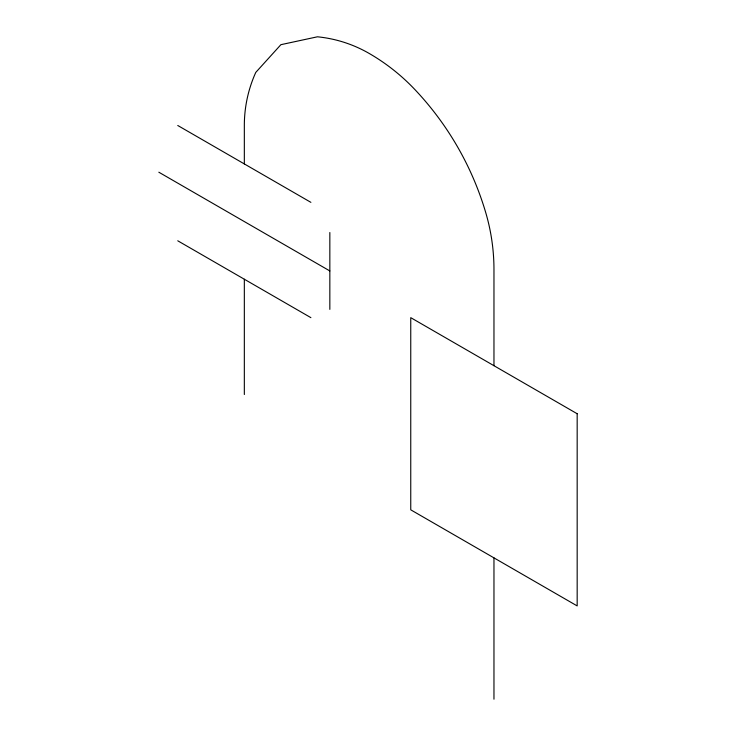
<?xml version="1.0" encoding="UTF-8"?>
<svg xmlns="http://www.w3.org/2000/svg" width="736" height="736" viewBox="0 0 736 736"><rect width="100%" height="100%" fill="white"/><g stroke="black" fill="none" stroke-linecap="round" stroke-linejoin="round"><path stroke-width="1.1" d="M177.762 125.488L310.896 202.354M158.829 172.206L329.838 270.94M177.762 240.792L310.896 317.658M493.966 365.7L493.966 269.615A201.71 201.71 0 0 0 485.604 212.161A304.732 304.732 0 0 0 414.727 89.396A201.71 201.71 0 0 0 369.15 53.424A128.791 128.791 0 0 0 317.446 36.8L280.885 44.684L255.778 72.404A128.791 128.791 0 0 0 244.334 125.488L244.334 163.926M493.966 557.87L493.966 699.2M329.838 232.512L329.838 309.378M244.334 279.229L244.334 394.524M577.171 413.742L410.752 317.658L410.752 509.827L577.171 605.912L577.171 413.742"/></g></svg>
